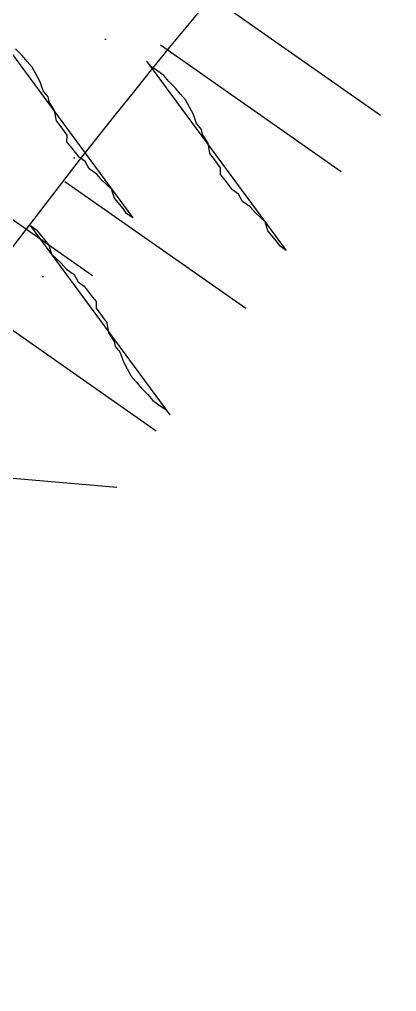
# Model space of a CAD drawing. Extents: x 3694 to 117786, y 20013 to 108631.
# Drawn here: x 68272.3 to 68306.7, y 31800 to 31888.5 of the extents above; entities that cross this region are included whole.
import ezdxf

# ---------------------------------------------------------------- set-up
doc = ezdxf.new("R2010")
doc.units = 0
doc.header["$LTSCALE"] = 1000
doc.header["$MEASUREMENT"] = 0
doc.layers.add('家具', color=253, linetype='Continuous')

msp = doc.modelspace()

# ---------------------------------------------------------------- hatches: boundary and pattern name
at = {"layer": '家具'}
h = msp.add_hatch(dxfattribs=at)
h.set_pattern_fill('DOTS', color=8, scale=335.28, angle=-90, style=0)
h.set_pattern_definition([(270, (40764.087, 11180.682), (-20.955, -10.4775), [0, -20.955])])
edge = h.paths.add_edge_path()
edge.add_spline(control_points=[(67993.171, 30063.85), (67991.347, 30072.905), (67989.564, 30081.936), (67984.129, 30110.343), (67980.695, 30129.634), (67974.752, 30168.036), (67972.296, 30187.076), (67967.7, 30231.647), (67965.824, 30257.252), (67961.066, 30334.956), (67959.04, 30388.061), (67952.128, 30468.763), (67949.186, 30495.816), (67943.11, 30536.435), (67940.807, 30549.981), (67935.525, 30577.052), (67932.521, 30590.639), (67925.162, 30620.115), (67920.727, 30635.84), (67913.02, 30661.97), (67909.81, 30672.52), (67906.634, 30682.959)], knot_values=[0.007594, 0.007594, 0.007594, 0.007594, 1.009332, 1.009332, 3.166904, 3.166904, 5.324476, 5.324476, 8.146714, 8.146714, 13.786985, 13.786985, 16.607121, 16.607121, 18.017189, 18.017189, 19.427256, 19.427256, 21.1184, 21.1184, 22.28816, 22.28816, 22.28816, 22.28816], degree=3, periodic=0)
edge.add_ellipse((69823.205, 31244.763), major_axis=(1412.244, 1412.244), ratio=1, start_angle=138.557148, end_angle=151.337437, ccw=False)
edge.add_ellipse((69823.205, 30996.932), major_axis=(1412.244, 1412.244), ratio=1, start_angle=118.662563, end_angle=131.442852, ccw=False)
edge.add_spline(control_points=[(67906.634, 31558.737), (67909.81, 31569.175), (67913.02, 31579.726), (67920.727, 31605.856), (67925.162, 31621.581), (67932.521, 31651.056), (67935.525, 31664.643), (67940.807, 31691.714), (67943.11, 31705.261), (67949.186, 31745.88), (67952.128, 31772.932), (67957.218, 31832.352), (67959.059, 31864.616), (67960.781, 31896.489)], knot_values=[0.007594, 0.007594, 0.007594, 0.007594, 1.177354, 1.177354, 2.868498, 2.868498, 4.278566, 4.278566, 5.688634, 5.688634, 8.508769, 8.508769, 11.917873, 11.917873, 11.917873, 11.917873], degree=3, periodic=0)
edge.add_ellipse((67966.547, 31918.918), major_axis=(-16.375, 16.375), ratio=1, start_angle=120.58246, end_angle=134.19648)
edge.add_ellipse((68102.117, 32282.875), major_axis=(-290.107, 290.107), ratio=1, start_angle=115.65651, end_angle=125.45708)
edge.add_ellipse((67321.82, 31759.471), major_axis=(510.616, 510.616), ratio=1, start_angle=303.721551, end_angle=324.469816, ccw=False)
edge.add_ellipse((63554.823, 31287.666), major_axis=(3173.046, 3173.046), ratio=1, start_angle=308.357975, end_angle=319.22468, ccw=False)
edge.add_ellipse((67013.867, 30385.319), major_axis=(-756.088, 756.088), ratio=1, start_angle=220.522212, end_angle=246.006973, ccw=False)
edge.add_ellipse((68093.523, 30275.821), major_axis=(20.775, 20.775), ratio=1, start_angle=72.68605, end_angle=150.65031)
edge.add_ellipse((68351.803, 30519.224), major_axis=(269.526, 269.526), ratio=1, start_angle=176.25132, end_angle=213.93034)
edge.add_ellipse((68627.268, 30299.265), major_axis=(-269.545, 269.545), ratio=1, start_angle=68.84747, end_angle=70.56357)
edge.add_ellipse((68342.567, 28632.013), major_axis=(1063.437, 1063.437), ratio=1, start_angle=47.255077, end_angle=54.694715)
edge.add_ellipse((68138.88, 29903.694), major_axis=(153.102, 153.102), ratio=1, start_angle=58.23516, end_angle=87.29579)
edge = h.paths.add_edge_path()
edge.add_ellipse((68052.888, 29947.418), major_axis=(-59.621, 59.621), ratio=1, start_angle=82.28214, end_angle=111.86653, ccw=False)
edge.add_ellipse((68101.68, 29975.411), major_axis=(99.196, 99.196), ratio=1, start_angle=154.31922, end_angle=169.30677, ccw=False)
edge.add_ellipse((68226.478, 31486.223), major_axis=(1116.039, 1116.039), ratio=1, start_angle=215.621951, end_angle=236.675883)
edge.add_spline(control_points=[(68545.89, 29940.565), (68546.088, 29938.378), (68546.942, 29928.791), (68547.53, 29918.779), (68548.385, 29909.38)], knot_values=[0, 0, 0, 0, 0.241803, 1.05283, 1.05283, 1.05283, 1.05283], degree=3, periodic=0)
edge.add_ellipse((68586.297, 29912.68), major_axis=(-26.909, 26.909), ratio=1, start_angle=49.72716, end_angle=121.22323)
edge.add_ellipse((68256.115, 33919.223), major_axis=(2868.191, 2868.191), ratio=1, start_angle=221.659547, end_angle=229.540688, ccw=False)
edge = h.paths.add_edge_path()
edge.add_ellipse((68052.888, 32294.278), major_axis=(59.621, 59.621), ratio=1, start_angle=68.13347, end_angle=97.71786, ccw=False)
edge.add_ellipse((68256.115, 28322.473), major_axis=(-2868.191, 2868.191), ratio=1, start_angle=310.455896, end_angle=318.340453, ccw=False)
edge.add_ellipse((68586.473, 32328.98), major_axis=(26.909, 26.909), ratio=1, start_angle=58.67635, end_angle=130.01653)
edge.add_spline(control_points=[(68548.562, 32332.286), (68548.225, 32328.589), (68547.95, 32325.154), (68547.704, 32321.891)], knot_values=[0, 0, 0, 0, 0.318986, 0.318986, 0.318986, 0.318986], degree=3, periodic=0)
edge.add_ellipse((68118.216, 28776.025), major_axis=(-2525.632, 2525.632), ratio=1, start_angle=-51.906227, end_angle=-42.875408)
edge = h.paths.add_edge_path()
edge.add_ellipse((68266.776, 31858.426), major_axis=(221.162, 221.162), ratio=1, start_angle=249.06802, end_angle=320.144, ccw=False)
edge.add_ellipse((68176.053, 31598.983), major_axis=(-155.448, 155.448), ratio=1, start_angle=155.11893, end_angle=218.17184, ccw=False)
edge.add_ellipse((68799.504, 31223.883), major_axis=(405.324, 405.324), ratio=1, start_angle=117.886425, end_angle=164.473767)
edge.add_ellipse((68089.491, 30642.741), major_axis=(-258.823, 258.823), ratio=1, start_angle=229.49374, end_angle=279.80173, ccw=False)
edge.add_ellipse((68363.937, 30409.276), major_axis=(196.089, 196.089), ratio=1, start_angle=323.30763, end_angle=385.96152, ccw=False)
edge.add_ellipse((68278.006, 29953.045), major_axis=(-433.678, 433.678), ratio=1, start_angle=250.121822, end_angle=279.018877, ccw=False)
edge.add_ellipse((53145.836, 31069.663), major_axis=(661.589, 15696.882), ratio=1, start_angle=268.6990718, end_angle=269.2892955, ccw=False)
edge.add_spline(control_points=[(68823.652, 30051.87), (68816.625, 30051.428), (68809.479, 30051.328), (68801.973, 30051.609)], knot_values=[2.29351, 2.29351, 2.29351, 2.29351, 2.979733, 2.979733, 2.979733, 2.979733], degree=3, periodic=0)
edge.add_spline(control_points=[(68801.973, 30051.609), (68797.754, 30051.766), (68786.399, 30052.495), (68770.424, 30054.553), (68774.084, 30068.3), (68770.345, 30072.075), (68767.568, 30073.653)], knot_values=[2.979733, 2.979733, 2.979733, 2.979733, 3.365456, 3.990522, 4.278466, 4.605763, 4.605763, 4.605763, 4.605763], degree=3, periodic=0)
edge.add_spline(control_points=[(68767.568, 30073.653), (68764.782, 30075.235), (68761.202, 30076.384), (68757.623, 30077.532)], knot_values=[4.605763, 4.605763, 4.605763, 4.605763, 4.934211, 4.934211, 4.934211, 4.934211], degree=3, periodic=0)
edge.add_ellipse((68342.567, 28632.013), major_axis=(-1063.437, 1063.437), ratio=1, start_angle=-61.020506, end_angle=-52.795633)
edge.add_ellipse((68413.888, 30391.822), major_axis=(-212.583, 212.583), ratio=1, start_angle=161.18693, end_angle=194.36645)
edge.add_ellipse((68413.791, 30073.202), major_axis=(217.18, 217.18), ratio=1, start_angle=347.58973, end_angle=388.97478)
edge.add_ellipse((68061.756, 30199.816), major_axis=(-331.087, 331.087), ratio=1, start_angle=246.10373, end_angle=272.15361)
edge.add_ellipse((68628.875, 30184.461), major_axis=(-308.614, 308.614), ratio=1, start_angle=-10.26045, end_angle=-2.05338)
edge.add_spline(control_points=[(68331.517, 30503.935), (68322.565, 30496.886), (68300.122, 30479.214), (68309.899, 30542.457), (68286.885, 30577.511), (68259.659, 30637.112), (68292.256, 30702.743), (68273.014, 30784.508), (68257.078, 30871.339), (68197.395, 30907.475), (68188.772, 30963.019), (68155.914, 30951.199), (68154.428, 30968.365), (68153.748, 30977.301)], knot_values=[28.726228, 28.726228, 28.726228, 28.726228, 29.65137, 31.045535, 32.970907, 34.80046, 37.537981, 40.132447, 43.737998, 46.299248, 47.538816, 48.20545, 48.984057, 48.984057, 48.984057, 48.984057], degree=3, periodic=0)
edge.add_ellipse((74440.637, 31139.04), major_axis=(4446.972, 4446.972), ratio=1, start_angle=132.8462664, end_angle=136.4736959, ccw=False)
edge.add_spline(control_points=[(68156.11, 31375.385), (68157.512, 31389.271), (68160.689, 31413.779), (68204.257, 31444.793), (68224.986, 31513.372), (68260.435, 31577.017), (68249.174, 31648.504), (68285.933, 31671.158), (68318.292, 31758.012), (68318.863, 31736.773)], knot_values=[0, 0, 0, 0, 1.426784, 2.507846, 5.446644, 8.794162, 10.36551, 12.195062, 14.476347, 14.476347, 14.476347, 14.476347], degree=3, periodic=0)
edge.add_ellipse((67925.763, 31991.155), major_axis=(-331.087, 331.087), ratio=1, start_angle=192.09233, end_angle=216.81003)
edge.add_ellipse((68240.598, 32193.241), major_axis=(217.18, 217.18), ratio=1, start_angle=253.93898, end_angle=295.32403)
edge.add_ellipse((68311.899, 31882.702), major_axis=(212.583, 212.583), ratio=1, start_angle=358.54731, end_angle=364.8553)
edge.add_ellipse((68346.104, 33494.596), major_axis=(-983.775, 983.775), ratio=1, start_angle=141.588156, end_angle=151.911973)
edge.add_spline(control_points=[(68750.827, 32163.497), (68756.337, 32165.304), (68761.847, 32167.112), (68764.436, 32170.495)], knot_values=[4.42753, 4.42753, 4.42753, 4.42753, 4.934211, 4.934211, 4.934211, 4.934211], degree=3, periodic=0)
edge.add_ellipse((68272.007, 32290.216), major_axis=(358.343, 358.343), ratio=1, start_angle=262.18363, end_angle=301.33518, ccw=False)
h = msp.add_hatch(dxfattribs=at)
h.set_pattern_fill('DOTS', color=8, scale=178.816, angle=-75.176, style=0)
h.set_pattern_definition([(255.176, (50090.006, 25839.525), (-12.2337153, -2.5426225), [0, -11.176])])
edge = h.paths.add_edge_path(flags=17)
edge.add_ellipse((68104.697, 31730.586), major_axis=(-23.26, 23.26), ratio=1, start_angle=182.60537, end_angle=232.40163)
edge.add_ellipse((68220.589, 31750.409), major_axis=(-59.905, 59.905), ratio=1, start_angle=55.60081, end_angle=99.34155)
edge.add_ellipse((68171.188, 31728.173), major_axis=(32.95, 32.95), ratio=1, start_angle=160.09755, end_angle=225.01714, ccw=False)
edge = h.paths.add_edge_path(flags=17)
edge.add_ellipse((68813.27, 31455.319), major_axis=(-481.375, 481.375), ratio=1, start_angle=25.588271, end_angle=26.322923, ccw=False)
edge.add_ellipse((68226.005, 31678.839), major_axis=(-38.8, 38.8), ratio=1, start_angle=42.14226, end_angle=113.63661)
edge.add_ellipse((68198.762, 31607.612), major_axis=(-15.128, 15.128), ratio=1, start_angle=-64.82178, end_angle=72.18619)
edge.add_ellipse((68255.5, 31647.859), major_axis=(64.198, 64.198), ratio=1, start_angle=118.71094, end_angle=168.43247, ccw=False)
edge = h.paths.add_edge_path()
edge.add_ellipse((68428.084, 31627.528), major_axis=(-242.037, 242.037), ratio=1, start_angle=-26.28459, end_angle=23.32578, ccw=False)
edge.add_spline(control_points=[(68318.253, 31951.721), (68327.614, 31956.052), (68339.527, 31961.563), (68346.389, 31953.925), (68347.648, 31951.947)], knot_values=[0, 0, 0, 0, 1.422385, 1.810205, 1.810205, 1.810205, 1.810205], degree=3, periodic=0)
edge.add_ellipse((68813.27, 31455.319), major_axis=(481.375, 481.375), ratio=1, start_angle=88.154505, end_angle=92.747363)
edge.add_ellipse((68398.782, 31620.824), major_axis=(216.102, 216.102), ratio=1, start_angle=62.01055, end_angle=113.1092)
edge.add_ellipse((68531.033, 31518.735), major_axis=(331.349, 331.349), ratio=1, start_angle=107.54703, end_angle=150.43255)
edge.add_ellipse((69065.024, 31231.727), major_axis=(-706.377, 706.377), ratio=1, start_angle=35.649127, end_angle=38.253621)
edge.add_spline(control_points=[(68072.973, 31349.081), (68069.335, 31349.873), (68058.986, 31354.846), (68059.183, 31366.889), (68059.316, 31375.02)], knot_values=[0, 0, 0, 0, 0.581976, 1.791185, 1.791185, 1.791185, 1.791185], degree=3, periodic=0)
edge.add_ellipse((68558.032, 31501.175), major_axis=(363.754, 363.754), ratio=1, start_angle=105.56956, end_angle=149.19578, ccw=False)
edge = h.paths.add_edge_path()
edge.add_spline(control_points=[(68101.159, 31361.953), (68095.616, 31356.173), (68087.911, 31348.14), (68076.089, 31348.403), (68072.973, 31349.081)], knot_values=[1.791185, 1.791185, 1.791185, 1.791185, 3.069002, 3.567392, 3.567392, 3.567392, 3.567392], degree=3, periodic=0)
edge.add_ellipse((69065.024, 31231.727), major_axis=(706.377, 706.377), ratio=1, start_angle=125.649127, end_angle=128.253621, ccw=False)
edge.add_ellipse((67849.017, 31718.007), major_axis=(-281.069, 281.069), ratio=1, start_angle=170.40958, end_angle=214.1078)
edge.add_ellipse((67885.367, 31878.809), major_axis=(-300.796, 300.796), ratio=1, start_angle=191.31824, end_angle=229.61926)
edge.add_ellipse((68813.27, 31455.319), major_axis=(-481.375, 481.375), ratio=1, start_angle=-1.845495, end_angle=2.747363, ccw=False)
edge.add_spline(control_points=[(68347.648, 31951.947), (68349.558, 31948.945), (68353.885, 31937.437), (68354.393, 31927.136), (68354.734, 31920.224)], knot_values=[1.810205, 1.810205, 1.810205, 1.810205, 2.398758, 3.598447, 3.598447, 3.598447, 3.598447], degree=3, periodic=0)
edge.add_ellipse((67966.565, 31900.891), major_axis=(274.817, 274.817), ratio=1, start_angle=273.0275, end_angle=317.85133, ccw=False)
edge.add_ellipse((67951.521, 31626.937), major_axis=(-215.184, 215.184), ratio=1, start_angle=164.45369, end_angle=227.6435, ccw=False)

# ---------------------------------------------------------------- linework, layer by layer
at = {"layer": '家具', "color": 8, "linetype": 'Continuous'}
for p, q in [((68288.769, 31891.321, 0), (68305.271, 31879.789, 0)), ((68288.769, 31891.321, 0), (68305.271, 31879.789, 0)), ((68288.769, 31891.321, 0), (68305.271, 31879.789, 0)), ((68288.769, 31891.321, 0), (68305.271, 31879.789, 0)), ((68269.923, 31887.683, 0), (68282.668, 31870.445, 0)), ((68269.923, 31887.683, 0), (68282.668, 31870.445, 0)), ((68269.923, 31887.683, 0), (68282.668, 31870.445, 0)), ((68269.923, 31887.683, 0), (68282.668, 31870.445, 0)), ((68272.569, 31885.209, 0), (68271.967, 31885.838, 0)), ((68272.569, 31885.209, 0), (68271.967, 31885.838, 0)), ((68272.569, 31885.209, 0), (68271.967, 31885.838, 0)), ((68272.569, 31885.209, 0), (68271.967, 31885.838, 0)), ((68285.184, 31886.191, 0), (68301.686, 31874.659, 0)), ((68285.184, 31886.191, 0), (68301.686, 31874.659, 0)), ((68285.184, 31886.191, 0), (68301.686, 31874.659, 0)), ((68285.184, 31886.191, 0), (68301.686, 31874.659, 0)), ((68273.032, 31884.677, 0), (68272.569, 31885.209, 0)), ((68273.032, 31884.677, 0), (68272.569, 31885.209, 0)), ((68273.032, 31884.677, 0), (68272.569, 31885.209, 0)), ((68273.032, 31884.677, 0), (68272.569, 31885.209, 0)), ((68273.494, 31884.146, 0), (68273.032, 31884.677, 0)), ((68273.494, 31884.146, 0), (68273.032, 31884.677, 0)), ((68273.494, 31884.146, 0), (68273.032, 31884.677, 0)), ((68273.494, 31884.146, 0), (68273.032, 31884.677, 0)), ((68284.379, 31884.176, 0), (68283.917, 31884.707, 0)), ((68283.917, 31884.707, 0), (68296.661, 31867.469, 0)), ((68284.379, 31884.176, 0), (68283.917, 31884.707, 0)), ((68283.917, 31884.707, 0), (68296.661, 31867.469, 0)), ((68284.379, 31884.176, 0), (68283.917, 31884.707, 0)), ((68283.917, 31884.707, 0), (68296.661, 31867.469, 0)), ((68284.379, 31884.176, 0), (68283.917, 31884.707, 0)), ((68283.917, 31884.707, 0), (68296.661, 31867.469, 0)), ((68273.858, 31883.475, 0), (68273.494, 31884.146, 0)), ((68273.858, 31883.475, 0), (68273.494, 31884.146, 0)), ((68273.858, 31883.475, 0), (68273.494, 31884.146, 0)), ((68273.858, 31883.475, 0), (68273.494, 31884.146, 0)), ((68284.939, 31883.785, 0), (68284.379, 31884.176, 0)), ((68284.939, 31883.785, 0), (68284.379, 31884.176, 0)), ((68284.939, 31883.785, 0), (68284.379, 31884.176, 0)), ((68284.939, 31883.785, 0), (68284.379, 31884.176, 0)), ((68285.499, 31883.393, 0), (68284.939, 31883.785, 0)), ((68285.499, 31883.393, 0), (68284.939, 31883.785, 0)), ((68285.499, 31883.393, 0), (68284.939, 31883.785, 0)), ((68285.499, 31883.393, 0), (68284.939, 31883.785, 0)), ((68274.222, 31882.804, 0), (68273.858, 31883.475, 0)), ((68274.222, 31882.804, 0), (68273.858, 31883.475, 0)), ((68274.222, 31882.804, 0), (68273.858, 31883.475, 0)), ((68274.222, 31882.804, 0), (68273.858, 31883.475, 0)), ((68274.489, 31881.992, 0), (68274.222, 31882.804, 0)), ((68274.489, 31881.992, 0), (68274.222, 31882.804, 0)), ((68274.489, 31881.992, 0), (68274.222, 31882.804, 0)), ((68274.489, 31881.992, 0), (68274.222, 31882.804, 0)), ((68285.961, 31882.862, 0), (68285.499, 31883.393, 0)), ((68285.961, 31882.862, 0), (68285.499, 31883.393, 0)), ((68285.961, 31882.862, 0), (68285.499, 31883.393, 0)), ((68285.961, 31882.862, 0), (68285.499, 31883.393, 0)), ((68286.563, 31882.233, 0), (68285.961, 31882.862, 0)), ((68286.563, 31882.233, 0), (68285.961, 31882.862, 0)), ((68286.563, 31882.233, 0), (68285.961, 31882.862, 0)), ((68286.563, 31882.233, 0), (68285.961, 31882.862, 0)), ((68274.951, 31881.461, 0), (68274.489, 31881.992, 0)), ((68274.951, 31881.461, 0), (68274.489, 31881.992, 0)), ((68274.951, 31881.461, 0), (68274.489, 31881.992, 0)), ((68274.951, 31881.461, 0), (68274.489, 31881.992, 0)), ((68287.025, 31881.702, 0), (68286.563, 31882.233, 0)), ((68287.025, 31881.702, 0), (68286.563, 31882.233, 0)), ((68287.025, 31881.702, 0), (68286.563, 31882.233, 0)), ((68287.025, 31881.702, 0), (68286.563, 31882.233, 0)), ((68275.035, 31880.986, 0), (68274.951, 31881.461, 0)), ((68275.035, 31880.986, 0), (68274.951, 31881.461, 0)), ((68275.035, 31880.986, 0), (68274.951, 31881.461, 0)), ((68275.035, 31880.986, 0), (68274.951, 31881.461, 0)), ((68275.539, 31880.217, 0), (68275.035, 31880.986, 0)), ((68275.539, 31880.217, 0), (68275.035, 31880.986, 0)), ((68275.539, 31880.217, 0), (68275.035, 31880.986, 0)), ((68275.539, 31880.217, 0), (68275.035, 31880.986, 0)), ((68287.487, 31881.171, 0), (68287.025, 31881.702, 0)), ((68287.487, 31881.171, 0), (68287.025, 31881.702, 0)), ((68287.487, 31881.171, 0), (68287.025, 31881.702, 0)), ((68287.487, 31881.171, 0), (68287.025, 31881.702, 0)), ((68287.851, 31880.499, 0), (68287.487, 31881.171, 0)), ((68287.851, 31880.499, 0), (68287.487, 31881.171, 0)), ((68287.851, 31880.499, 0), (68287.487, 31881.171, 0)), ((68287.851, 31880.499, 0), (68287.487, 31881.171, 0)), ((68275.708, 31879.265, 0), (68275.539, 31880.217, 0)), ((68275.708, 31879.265, 0), (68275.539, 31880.217, 0)), ((68275.708, 31879.265, 0), (68275.539, 31880.217, 0)), ((68275.708, 31879.265, 0), (68275.539, 31880.217, 0)), ((68288.216, 31879.828, 0), (68287.851, 31880.499, 0)), ((68288.216, 31879.828, 0), (68287.851, 31880.499, 0)), ((68288.216, 31879.828, 0), (68287.851, 31880.499, 0)), ((68288.216, 31879.828, 0), (68287.851, 31880.499, 0)), ((68276.03, 31878.832, 0), (68275.708, 31879.265, 0)), ((68276.03, 31878.832, 0), (68275.708, 31879.265, 0)), ((68276.03, 31878.832, 0), (68275.708, 31879.265, 0)), ((68276.03, 31878.832, 0), (68275.708, 31879.265, 0)), ((68288.482, 31879.017, 0), (68288.216, 31879.828, 0)), ((68288.482, 31879.017, 0), (68288.216, 31879.828, 0)), ((68288.482, 31879.017, 0), (68288.216, 31879.828, 0)), ((68288.482, 31879.017, 0), (68288.216, 31879.828, 0)), ((68276.674, 31877.966, 0), (68276.03, 31878.832, 0)), ((68276.674, 31877.966, 0), (68276.03, 31878.832, 0)), ((68276.674, 31877.966, 0), (68276.03, 31878.832, 0)), ((68276.674, 31877.966, 0), (68276.03, 31878.832, 0)), ((68288.944, 31878.486, 0), (68288.482, 31879.017, 0)), ((68288.944, 31878.486, 0), (68288.482, 31879.017, 0)), ((68288.944, 31878.486, 0), (68288.482, 31879.017, 0)), ((68288.944, 31878.486, 0), (68288.482, 31879.017, 0)), ((68289.029, 31878.01, 0), (68288.944, 31878.486, 0)), ((68289.029, 31878.01, 0), (68288.944, 31878.486, 0)), ((68289.029, 31878.01, 0), (68288.944, 31878.486, 0)), ((68289.029, 31878.01, 0), (68288.944, 31878.486, 0)), ((68276.66, 31877.35, 0), (68276.674, 31877.966, 0)), ((68276.66, 31877.35, 0), (68276.674, 31877.966, 0)), ((68276.66, 31877.35, 0), (68276.674, 31877.966, 0)), ((68276.66, 31877.35, 0), (68276.674, 31877.966, 0)), ((68277.122, 31876.819, 0), (68276.66, 31877.35, 0)), ((68277.122, 31876.819, 0), (68276.66, 31877.35, 0)), ((68277.122, 31876.819, 0), (68276.66, 31877.35, 0)), ((68277.122, 31876.819, 0), (68276.66, 31877.35, 0)), ((68289.533, 31877.241, 0), (68289.029, 31878.01, 0)), ((68289.533, 31877.241, 0), (68289.029, 31878.01, 0)), ((68289.533, 31877.241, 0), (68289.029, 31878.01, 0)), ((68289.533, 31877.241, 0), (68289.029, 31878.01, 0)), ((68262.484, 31876.708, 0), (68278.986, 31865.176, 0)), ((68262.484, 31876.708, 0), (68278.986, 31865.176, 0)), ((68262.484, 31876.708, 0), (68278.986, 31865.176, 0)), ((68262.484, 31876.708, 0), (68278.986, 31865.176, 0)), ((68277.767, 31875.952, 0), (68277.122, 31876.819, 0)), ((68277.767, 31875.952, 0), (68277.122, 31876.819, 0)), ((68277.767, 31875.952, 0), (68277.122, 31876.819, 0)), ((68277.767, 31875.952, 0), (68277.122, 31876.819, 0)), ((68289.701, 31876.29, 0), (68289.533, 31877.241, 0)), ((68289.701, 31876.29, 0), (68289.533, 31877.241, 0)), ((68289.701, 31876.29, 0), (68289.533, 31877.241, 0)), ((68289.701, 31876.29, 0), (68289.533, 31877.241, 0)), ((68278.326, 31875.561, 0), (68277.767, 31875.952, 0)), ((68278.326, 31875.561, 0), (68277.767, 31875.952, 0)), ((68278.326, 31875.561, 0), (68277.767, 31875.952, 0)), ((68278.326, 31875.561, 0), (68277.767, 31875.952, 0)), ((68290.024, 31875.857, 0), (68289.701, 31876.29, 0)), ((68290.024, 31875.857, 0), (68289.701, 31876.29, 0)), ((68290.024, 31875.857, 0), (68289.701, 31876.29, 0)), ((68290.024, 31875.857, 0), (68289.701, 31876.29, 0)), ((68290.667, 31874.99, 0), (68290.024, 31875.857, 0)), ((68290.667, 31874.99, 0), (68290.024, 31875.857, 0)), ((68290.667, 31874.99, 0), (68290.024, 31875.857, 0)), ((68290.667, 31874.99, 0), (68290.024, 31875.857, 0)), ((68278.691, 31874.89, 0), (68278.326, 31875.561, 0)), ((68278.691, 31874.89, 0), (68278.326, 31875.561, 0)), ((68278.691, 31874.89, 0), (68278.326, 31875.561, 0)), ((68278.691, 31874.89, 0), (68278.326, 31875.561, 0)), ((68279.391, 31874.401, 0), (68278.691, 31874.89, 0)), ((68279.391, 31874.401, 0), (68278.691, 31874.89, 0)), ((68279.391, 31874.401, 0), (68278.691, 31874.89, 0)), ((68279.391, 31874.401, 0), (68278.691, 31874.89, 0)), ((68290.654, 31874.375, 0), (68290.667, 31874.99, 0)), ((68290.654, 31874.375, 0), (68290.667, 31874.99, 0)), ((68290.654, 31874.375, 0), (68290.667, 31874.99, 0)), ((68290.654, 31874.375, 0), (68290.667, 31874.99, 0)), ((68279.853, 31873.87, 0), (68279.391, 31874.401, 0)), ((68279.853, 31873.87, 0), (68279.391, 31874.401, 0)), ((68279.853, 31873.87, 0), (68279.391, 31874.401, 0)), ((68279.853, 31873.87, 0), (68279.391, 31874.401, 0)), ((68280.735, 31873.045, 0), (68279.853, 31873.87, 0)), ((68280.735, 31873.045, 0), (68279.853, 31873.87, 0)), ((68280.735, 31873.045, 0), (68279.853, 31873.87, 0)), ((68280.735, 31873.045, 0), (68279.853, 31873.87, 0)), ((68291.116, 31873.843, 0), (68290.654, 31874.375, 0)), ((68291.116, 31873.843, 0), (68290.654, 31874.375, 0)), ((68291.116, 31873.843, 0), (68290.654, 31874.375, 0)), ((68291.116, 31873.843, 0), (68290.654, 31874.375, 0)), ((68291.76, 31872.977, 0), (68291.116, 31873.843, 0)), ((68291.76, 31872.977, 0), (68291.116, 31873.843, 0)), ((68291.76, 31872.977, 0), (68291.116, 31873.843, 0)), ((68291.76, 31872.977, 0), (68291.116, 31873.843, 0)), ((68276.478, 31873.732, 0), (68292.98, 31862.201, 0)), ((68276.478, 31873.732, 0), (68292.98, 31862.201, 0)), ((68276.478, 31873.732, 0), (68292.98, 31862.201, 0)), ((68276.478, 31873.732, 0), (68292.98, 31862.201, 0)), ((68281.002, 31872.234, 0), (68280.735, 31873.045, 0)), ((68281.002, 31872.234, 0), (68280.735, 31873.045, 0)), ((68281.002, 31872.234, 0), (68280.735, 31873.045, 0)), ((68281.002, 31872.234, 0), (68280.735, 31873.045, 0)), ((68292.32, 31872.585, 0), (68291.76, 31872.977, 0)), ((68292.32, 31872.585, 0), (68291.76, 31872.977, 0)), ((68292.32, 31872.585, 0), (68291.76, 31872.977, 0)), ((68292.32, 31872.585, 0), (68291.76, 31872.977, 0)), ((68281.786, 31871.269, 0), (68281.002, 31872.234, 0)), ((68281.786, 31871.269, 0), (68281.002, 31872.234, 0)), ((68281.786, 31871.269, 0), (68281.002, 31872.234, 0)), ((68281.786, 31871.269, 0), (68281.002, 31872.234, 0)), ((68292.685, 31871.915, 0), (68292.32, 31872.585, 0)), ((68292.685, 31871.915, 0), (68292.32, 31872.585, 0)), ((68292.685, 31871.915, 0), (68292.32, 31872.585, 0)), ((68292.685, 31871.915, 0), (68292.32, 31872.585, 0)), ((68282.108, 31870.836, 0), (68281.786, 31871.269, 0)), ((68282.108, 31870.836, 0), (68281.786, 31871.269, 0)), ((68282.108, 31870.836, 0), (68281.786, 31871.269, 0)), ((68282.108, 31870.836, 0), (68281.786, 31871.269, 0)), ((68293.384, 31871.426, 0), (68292.685, 31871.915, 0)), ((68293.384, 31871.426, 0), (68292.685, 31871.915, 0)), ((68293.384, 31871.426, 0), (68292.685, 31871.915, 0)), ((68293.384, 31871.426, 0), (68292.685, 31871.915, 0)), ((68293.847, 31870.894, 0), (68293.384, 31871.426, 0)), ((68293.847, 31870.894, 0), (68293.384, 31871.426, 0)), ((68293.847, 31870.894, 0), (68293.384, 31871.426, 0)), ((68293.847, 31870.894, 0), (68293.384, 31871.426, 0)), ((68282.668, 31870.445, 0), (68282.108, 31870.836, 0)), ((68282.668, 31870.445, 0), (68282.108, 31870.836, 0)), ((68282.668, 31870.445, 0), (68282.108, 31870.836, 0)), ((68282.668, 31870.445, 0), (68282.108, 31870.836, 0)), ((68294.729, 31870.07, 0), (68293.847, 31870.894, 0)), ((68294.729, 31870.07, 0), (68293.847, 31870.894, 0)), ((68294.729, 31870.07, 0), (68293.847, 31870.894, 0)), ((68294.729, 31870.07, 0), (68293.847, 31870.894, 0)), ((68273.331, 31869.726, 0), (68273.891, 31869.334, 0)), ((68286.075, 31852.488, 0), (68273.331, 31869.726, 0)), ((68273.331, 31869.726, 0), (68273.891, 31869.334, 0)), ((68286.075, 31852.488, 0), (68273.331, 31869.726, 0)), ((68273.331, 31869.726, 0), (68273.891, 31869.334, 0)), ((68286.075, 31852.488, 0), (68273.331, 31869.726, 0)), ((68273.331, 31869.726, 0), (68273.891, 31869.334, 0)), ((68286.075, 31852.488, 0), (68273.331, 31869.726, 0)), ((68294.995, 31869.259, 0), (68294.729, 31870.07, 0)), ((68294.995, 31869.259, 0), (68294.729, 31870.07, 0)), ((68294.995, 31869.259, 0), (68294.729, 31870.07, 0)), ((68294.995, 31869.259, 0), (68294.729, 31870.07, 0)), ((68273.891, 31869.334, 0), (68274.213, 31868.901, 0)), ((68273.891, 31869.334, 0), (68274.213, 31868.901, 0)), ((68273.891, 31869.334, 0), (68274.213, 31868.901, 0)), ((68273.891, 31869.334, 0), (68274.213, 31868.901, 0)), ((68274.213, 31868.901, 0), (68274.997, 31867.936, 0)), ((68274.213, 31868.901, 0), (68274.997, 31867.936, 0)), ((68274.213, 31868.901, 0), (68274.997, 31867.936, 0)), ((68274.213, 31868.901, 0), (68274.997, 31867.936, 0)), ((68295.779, 31868.294, 0), (68294.995, 31869.259, 0)), ((68295.779, 31868.294, 0), (68294.995, 31869.259, 0)), ((68295.779, 31868.294, 0), (68294.995, 31869.259, 0)), ((68295.779, 31868.294, 0), (68294.995, 31869.259, 0)), ((68274.997, 31867.936, 0), (68275.264, 31867.125, 0)), ((68274.997, 31867.936, 0), (68275.264, 31867.125, 0)), ((68274.997, 31867.936, 0), (68275.264, 31867.125, 0)), ((68274.997, 31867.936, 0), (68275.264, 31867.125, 0)), ((68296.101, 31867.86, 0), (68295.779, 31868.294, 0)), ((68296.101, 31867.86, 0), (68295.779, 31868.294, 0)), ((68296.101, 31867.86, 0), (68295.779, 31868.294, 0)), ((68296.101, 31867.86, 0), (68295.779, 31868.294, 0)), ((68296.661, 31867.469, 0), (68296.101, 31867.86, 0)), ((68296.661, 31867.469, 0), (68296.101, 31867.86, 0)), ((68296.661, 31867.469, 0), (68296.101, 31867.86, 0)), ((68296.661, 31867.469, 0), (68296.101, 31867.86, 0)), ((68275.264, 31867.125, 0), (68276.145, 31866.301, 0)), ((68275.264, 31867.125, 0), (68276.145, 31866.301, 0)), ((68275.264, 31867.125, 0), (68276.145, 31866.301, 0)), ((68275.264, 31867.125, 0), (68276.145, 31866.301, 0)), ((68276.145, 31866.301, 0), (68276.607, 31865.77, 0)), ((68276.145, 31866.301, 0), (68276.607, 31865.77, 0)), ((68276.145, 31866.301, 0), (68276.607, 31865.77, 0)), ((68276.145, 31866.301, 0), (68276.607, 31865.77, 0)), ((68276.607, 31865.77, 0), (68277.307, 31865.281, 0)), ((68276.607, 31865.77, 0), (68277.307, 31865.281, 0)), ((68276.607, 31865.77, 0), (68277.307, 31865.281, 0)), ((68276.607, 31865.77, 0), (68277.307, 31865.281, 0)), ((68277.307, 31865.281, 0), (68277.672, 31864.61, 0)), ((68277.307, 31865.281, 0), (68277.672, 31864.61, 0)), ((68277.307, 31865.281, 0), (68277.672, 31864.61, 0)), ((68277.307, 31865.281, 0), (68277.672, 31864.61, 0)), ((68277.672, 31864.61, 0), (68278.232, 31864.219, 0)), ((68277.672, 31864.61, 0), (68278.232, 31864.219, 0)), ((68277.672, 31864.61, 0), (68278.232, 31864.219, 0)), ((68277.672, 31864.61, 0), (68278.232, 31864.219, 0)), ((68278.232, 31864.219, 0), (68278.876, 31863.352, 0)), ((68278.232, 31864.219, 0), (68278.876, 31863.352, 0)), ((68278.232, 31864.219, 0), (68278.876, 31863.352, 0)), ((68278.232, 31864.219, 0), (68278.876, 31863.352, 0)), ((68278.876, 31863.352, 0), (68279.338, 31862.821, 0)), ((68278.876, 31863.352, 0), (68279.338, 31862.821, 0)), ((68278.876, 31863.352, 0), (68279.338, 31862.821, 0)), ((68278.876, 31863.352, 0), (68279.338, 31862.821, 0)), ((68284.809, 31851.004, 0), (68268.306, 31862.536, 0)), ((68284.809, 31851.004, 0), (68268.306, 31862.536, 0)), ((68284.809, 31851.004, 0), (68268.306, 31862.536, 0)), ((68284.809, 31851.004, 0), (68268.306, 31862.536, 0)), ((68279.338, 31862.821, 0), (68279.325, 31862.205, 0)), ((68279.338, 31862.821, 0), (68279.325, 31862.205, 0)), ((68279.338, 31862.821, 0), (68279.325, 31862.205, 0)), ((68279.338, 31862.821, 0), (68279.325, 31862.205, 0)), ((68279.325, 31862.205, 0), (68279.969, 31861.338, 0)), ((68279.325, 31862.205, 0), (68279.969, 31861.338, 0)), ((68279.325, 31862.205, 0), (68279.969, 31861.338, 0)), ((68279.325, 31862.205, 0), (68279.969, 31861.338, 0)), ((68279.969, 31861.338, 0), (68280.291, 31860.905, 0)), ((68279.969, 31861.338, 0), (68280.291, 31860.905, 0)), ((68279.969, 31861.338, 0), (68280.291, 31860.905, 0)), ((68279.969, 31861.338, 0), (68280.291, 31860.905, 0)), ((68280.291, 31860.905, 0), (68280.46, 31859.954, 0)), ((68280.291, 31860.905, 0), (68280.46, 31859.954, 0)), ((68280.291, 31860.905, 0), (68280.46, 31859.954, 0)), ((68280.291, 31860.905, 0), (68280.46, 31859.954, 0)), ((68280.46, 31859.954, 0), (68280.964, 31859.185, 0)), ((68280.46, 31859.954, 0), (68280.964, 31859.185, 0)), ((68280.46, 31859.954, 0), (68280.964, 31859.185, 0)), ((68280.46, 31859.954, 0), (68280.964, 31859.185, 0)), ((68280.964, 31859.185, 0), (68281.048, 31858.709, 0)), ((68280.964, 31859.185, 0), (68281.048, 31858.709, 0)), ((68280.964, 31859.185, 0), (68281.048, 31858.709, 0)), ((68280.964, 31859.185, 0), (68281.048, 31858.709, 0)), ((68281.048, 31858.709, 0), (68281.51, 31858.178, 0)), ((68281.048, 31858.709, 0), (68281.51, 31858.178, 0)), ((68281.048, 31858.709, 0), (68281.51, 31858.178, 0)), ((68281.048, 31858.709, 0), (68281.51, 31858.178, 0)), ((68281.51, 31858.178, 0), (68281.777, 31857.367, 0)), ((68281.51, 31858.178, 0), (68281.777, 31857.367, 0)), ((68281.51, 31858.178, 0), (68281.777, 31857.367, 0)), ((68281.51, 31858.178, 0), (68281.777, 31857.367, 0)), ((68281.777, 31857.367, 0), (68282.141, 31856.695, 0)), ((68281.777, 31857.367, 0), (68282.141, 31856.695, 0)), ((68281.777, 31857.367, 0), (68282.141, 31856.695, 0)), ((68281.777, 31857.367, 0), (68282.141, 31856.695, 0)), ((68282.141, 31856.695, 0), (68282.505, 31856.024, 0)), ((68282.141, 31856.695, 0), (68282.505, 31856.024, 0)), ((68282.141, 31856.695, 0), (68282.505, 31856.024, 0)), ((68282.141, 31856.695, 0), (68282.505, 31856.024, 0)), ((68282.505, 31856.024, 0), (68282.967, 31855.493, 0)), ((68282.505, 31856.024, 0), (68282.967, 31855.493, 0)), ((68282.505, 31856.024, 0), (68282.967, 31855.493, 0)), ((68282.505, 31856.024, 0), (68282.967, 31855.493, 0)), ((68282.967, 31855.493, 0), (68283.429, 31854.962, 0)), ((68282.967, 31855.493, 0), (68283.429, 31854.962, 0)), ((68282.967, 31855.493, 0), (68283.429, 31854.962, 0)), ((68282.967, 31855.493, 0), (68283.429, 31854.962, 0)), ((68283.429, 31854.962, 0), (68284.031, 31854.333, 0)), ((68283.429, 31854.962, 0), (68284.031, 31854.333, 0)), ((68283.429, 31854.962, 0), (68284.031, 31854.333, 0)), ((68283.429, 31854.962, 0), (68284.031, 31854.333, 0)), ((68284.031, 31854.333, 0), (68284.493, 31853.802, 0)), ((68284.031, 31854.333, 0), (68284.493, 31853.802, 0)), ((68284.031, 31854.333, 0), (68284.493, 31853.802, 0)), ((68284.031, 31854.333, 0), (68284.493, 31853.802, 0)), ((68284.493, 31853.802, 0), (68285.053, 31853.411, 0)), ((68284.493, 31853.802, 0), (68285.053, 31853.411, 0)), ((68284.493, 31853.802, 0), (68285.053, 31853.411, 0)), ((68284.493, 31853.802, 0), (68285.053, 31853.411, 0)), ((68285.053, 31853.411, 0), (68285.613, 31853.019, 0)), ((68285.053, 31853.411, 0), (68285.613, 31853.019, 0)), ((68285.053, 31853.411, 0), (68285.613, 31853.019, 0)), ((68285.053, 31853.411, 0), (68285.613, 31853.019, 0)), ((68285.613, 31853.019, 0), (68286.075, 31852.488, 0)), ((68285.613, 31853.019, 0), (68286.075, 31852.488, 0)), ((68285.613, 31853.019, 0), (68286.075, 31852.488, 0)), ((68285.613, 31853.019, 0), (68286.075, 31852.488, 0)), ((68281.224, 31845.874, 0), (68258.064, 31847.878, 0)), ((68281.224, 31845.874, 0), (68258.064, 31847.878, 0)), ((68281.224, 31845.874, 0), (68258.064, 31847.878, 0)), ((68281.224, 31845.874, 0), (68258.064, 31847.878, 0))]:
    msp.add_line(p, q, dxfattribs=at)
at = {"layer": '家具'}
for centre, radius, start, end in [((68428.084, 31627.528, 0), 342.292, 108.71541, 158.32578), ((68813.27, 31455.319, 0), 680.767, 133.154505, 161.669476), ((67966.565, 31900.891, 0), 388.65, 318.0275, 2.85133)]:
    msp.add_arc(centre, radius, start, end, dxfattribs=at)

doc.saveas('drawing.dxf')
